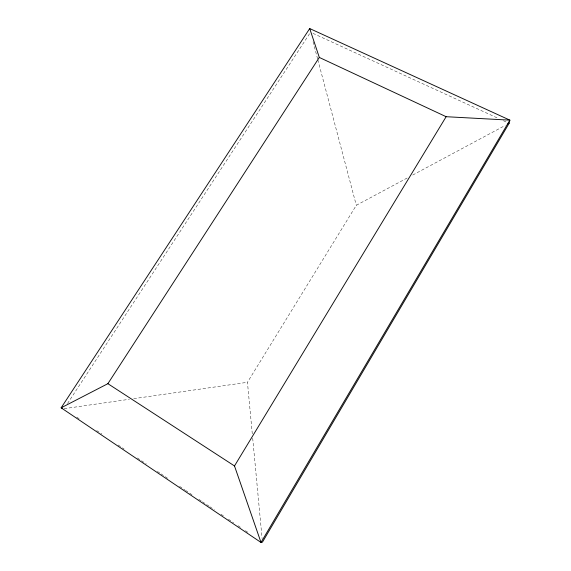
<?xml version="1.0" encoding="UTF-8"?>
<svg xmlns="http://www.w3.org/2000/svg" width="571" height="571" viewBox="0 0 571 571"><rect width="100%" height="100%" fill="white"/><g stroke="black" fill="none" stroke-linecap="round" stroke-linejoin="round"><path stroke-width="0.43" stroke-dasharray="2.85 2.14" d="M252.282 433.803L247.45 382.299L356.304 205.303L407.237 177.988M67.514 403.526L309.575 33.725M412.719 175.047L505.178 125.463M64.152 408.665L129.367 399.286M133.771 398.651L247.45 382.299M312.979 33.354L498.562 118.525M503.429 120.759L507.476 122.622M76.735 417.13L80.432 419.621M96.706 430.577L101.888 434.06M118.168 445.016L124.085 449.006M137.404 457.971L146.283 463.945M157.382 471.418L160.337 473.409M161.079 473.901L167.738 478.384M179.572 486.356L184.754 489.839M185.496 490.339L192.156 494.821M198.815 499.304L201.77 501.295M202.512 501.795L209.172 506.277M209.914 506.777L214.353 509.76M221.006 514.243L223.968 516.241M228.407 519.225L233.589 522.715M238.028 525.698L240.983 527.69M245.423 530.68L248.385 532.672M313.051 41.712L317.604 58.934M317.833 59.791L356.304 205.303M252.696 438.243L262.11 538.581"/><path stroke-width="0.86" d="M509.096 123.365L509.86 120.146L309.71 28.55L61.14 407.815L261.004 542.45L262.439 542.136L509.096 123.365L507.533 124.207M234.495 465.95L446.144 116.705L509.86 120.146L261.004 542.45L234.495 465.95L107.883 383.683L61.14 407.815L62.646 408.236M107.883 383.683L319.31 57.435L309.71 28.55M319.31 57.435L446.144 116.705"/></g></svg>
